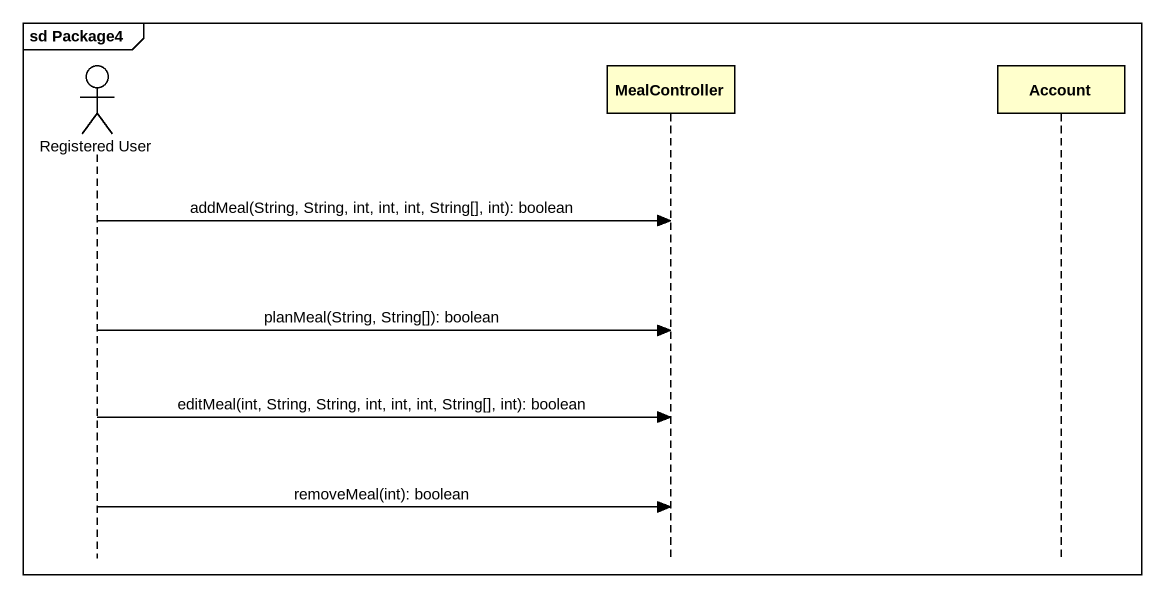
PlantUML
@startuml
mainframe sd Package4
hide footbox
actor "Registered User" as Registered_User
participant MealController
participant Account

Registered_User -> MealController : addMeal(String, String, int, int, int, String[], int): boolean
Registered_User -> MealController : planMeal(String, String[]): boolean
Registered_User -> MealController : editMeal(int, String, String, int, int, int, String[], int): boolean
Registered_User -> MealController : removeMeal(int): boolean
@enduml
